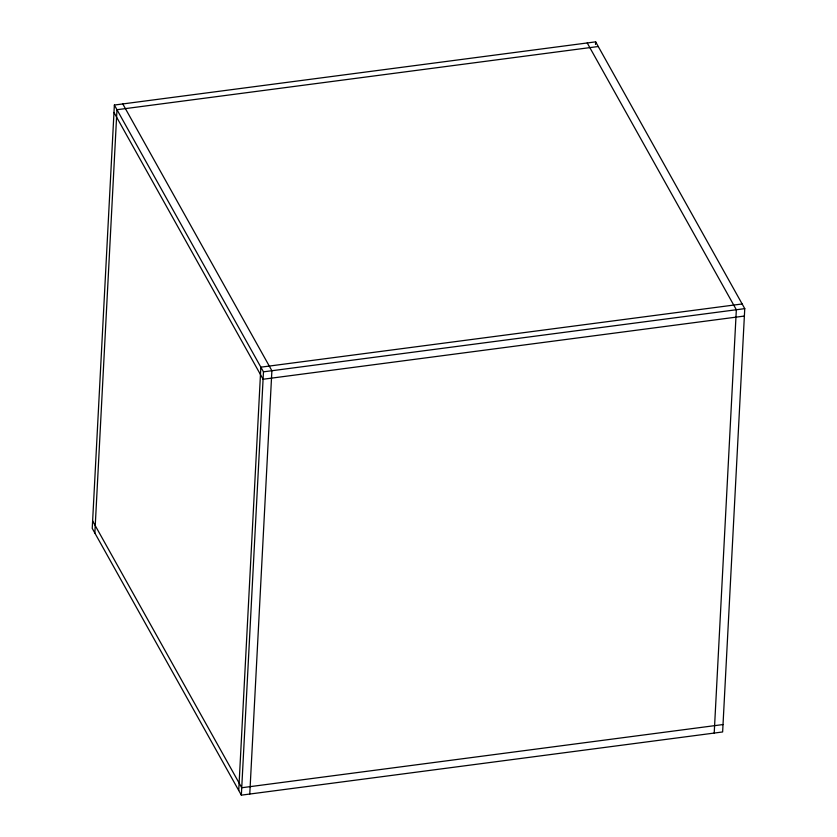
<?xml version="1.0" encoding="UTF-8"?>
<svg xmlns="http://www.w3.org/2000/svg" width="837" height="837" viewBox="0 0 837 837"><rect width="100%" height="100%" fill="white"/><g stroke="black" fill="none" stroke-linecap="round" stroke-linejoin="round"><path stroke-width="1.26" d="M114.366 105.043L92.237 528.356L241.349 795.15L722.634 731.957L744.763 308.644L595.651 41.85L114.366 105.043L263.467 371.837L241.349 795.15M94.853 533.033L116.971 109.72L598.267 46.516M238.733 790.484L260.851 367.171L742.147 303.967M249.771 794.041L271.889 370.728L122.788 103.945M595.515 44.455L595.651 41.85M714.212 733.055L736.34 309.742L587.229 42.959M263.467 371.837L744.763 308.644M744.375 316.051L263.08 379.245L113.978 112.451M723.022 724.549L241.736 787.743L92.625 520.949"/></g></svg>
